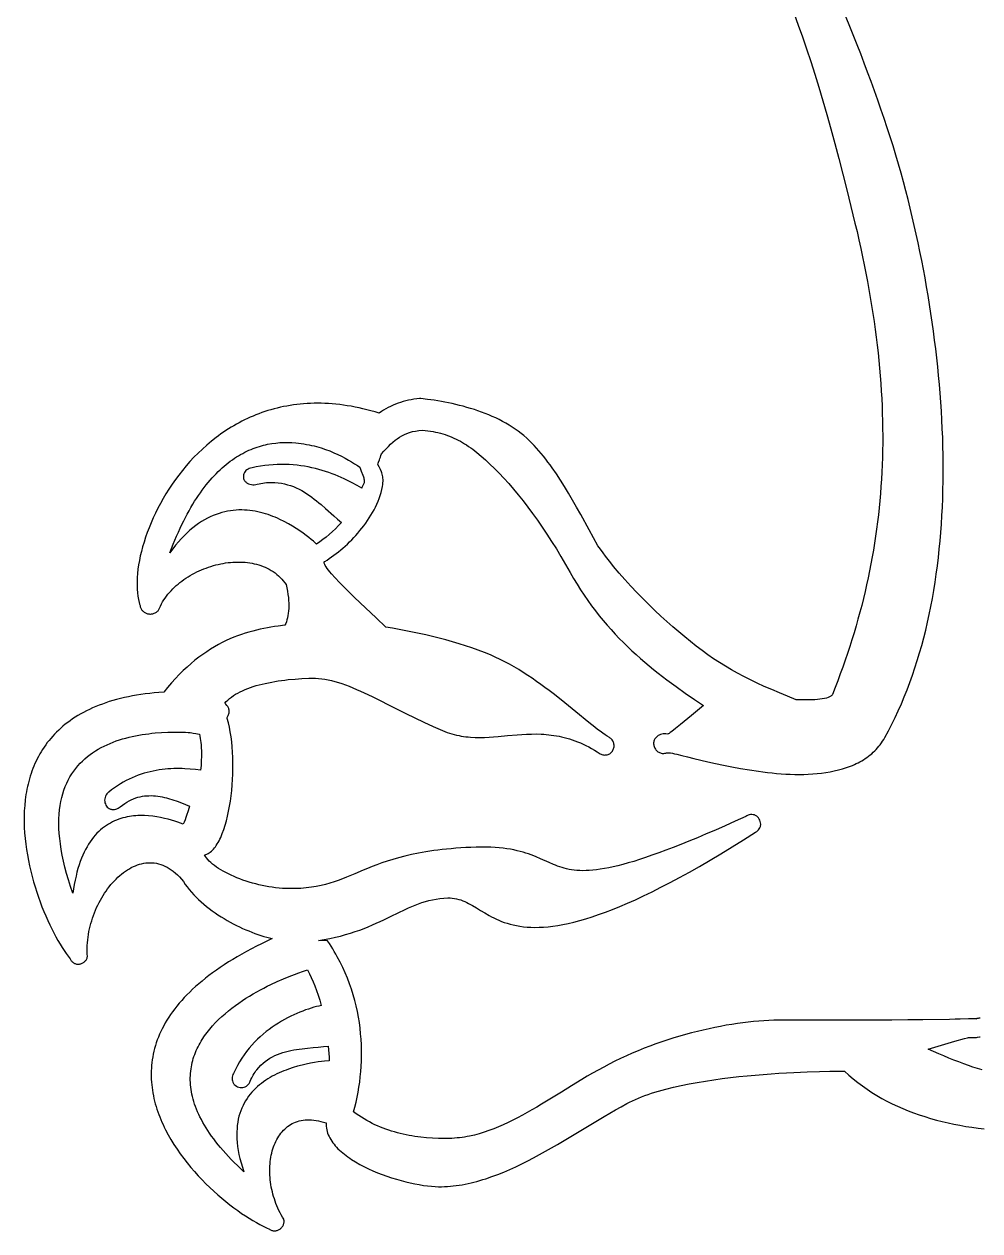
# Model space of a CAD drawing. Extents: x 0 to 113, y 52 to 137.
# Drawn here: x 81.52 to 95.98, y 54.46 to 72.72 of the extents above; entities that cross this region are included whole.
import ezdxf

# ---------------------------------------------------------------- set-up
doc = ezdxf.new("R2010")
doc.units = 0
doc.header["$MEASUREMENT"] = 0

msp = doc.modelspace()

# ---------------------------------------------------------------- linework, layer by layer
for points in [[(93.166, 72.878), (93.23, 72.706), (93.293, 72.528), (93.355, 72.346), (93.417, 72.158), (93.479, 71.965), (93.54, 71.767), (93.601, 71.563), (93.661, 71.353), (93.722, 71.137), (93.782, 70.916), (93.843, 70.688), (93.904, 70.453), (93.964, 70.213), (94.026, 69.965), (94.087, 69.711), (94.118, 69.583), (94.147, 69.456), (94.175, 69.329), (94.202, 69.203), (94.228, 69.078), (94.252, 68.953), (94.276, 68.83), (94.298, 68.707), (94.319, 68.585), (94.339, 68.463), (94.358, 68.343), (94.376, 68.223), (94.393, 68.103), (94.408, 67.985), (94.423, 67.866), (94.436, 67.749), (94.448, 67.632), (94.459, 67.516), (94.469, 67.4), (94.478, 67.285), (94.485, 67.171), (94.492, 67.057), (94.497, 66.943), (94.501, 66.831), (94.505, 66.718), (94.506, 66.606), (94.507, 66.495), (94.507, 66.384), (94.505, 66.273), (94.503, 66.163), (94.499, 66.054), (94.494, 65.944), (94.488, 65.835), (94.481, 65.727), (94.473, 65.619), (94.464, 65.511), (94.453, 65.404), (94.442, 65.297), (94.429, 65.19), (94.415, 65.083), (94.4, 64.977), (94.384, 64.871), (94.367, 64.765), (94.349, 64.66), (94.329, 64.555), (94.308, 64.45), (94.287, 64.345), (94.264, 64.24), (94.24, 64.136), (94.215, 64.032), (94.189, 63.927), (94.161, 63.823), (94.133, 63.719), (94.103, 63.616), (94.073, 63.512), (94.041, 63.408), (94.008, 63.305), (93.974, 63.201), (93.939, 63.098), (93.903, 62.994), (93.865, 62.891), (93.827, 62.787), (93.787, 62.683), (93.747, 62.58), (93.742, 62.573), (93.736, 62.566), (93.729, 62.559), (93.721, 62.553), (93.712, 62.548), (93.703, 62.542), (93.68, 62.533), (93.654, 62.524), (93.624, 62.517), (93.592, 62.512), (93.556, 62.507), (93.518, 62.503), (93.478, 62.501), (93.435, 62.499), (93.39, 62.498), (93.296, 62.498), (93.196, 62.501), (93.067, 62.553), (92.944, 62.603), (92.827, 62.653), (92.715, 62.702), (92.608, 62.751), (92.505, 62.8), (92.406, 62.85), (92.31, 62.901), (92.217, 62.953), (92.126, 63.006), (92.037, 63.062), (91.949, 63.119), (91.861, 63.18), (91.774, 63.243), (91.686, 63.31), (91.597, 63.38), (91.511, 63.451), (91.422, 63.525), (91.333, 63.602), (91.242, 63.682), (91.151, 63.765), (91.059, 63.851), (90.967, 63.94), (90.876, 64.031), (90.785, 64.124), (90.695, 64.22), (90.607, 64.317), (90.521, 64.417), (90.436, 64.518), (90.395, 64.569), (90.354, 64.621), (90.314, 64.673), (90.275, 64.725), (90.237, 64.778), (90.199, 64.831), (90.065, 65.073), (89.937, 65.303), (89.876, 65.413), (89.815, 65.52), (89.754, 65.624), (89.693, 65.724), (89.632, 65.822), (89.57, 65.917), (89.507, 66.008), (89.475, 66.053), (89.442, 66.097), (89.409, 66.14), (89.375, 66.183), (89.341, 66.225), (89.306, 66.266), (89.271, 66.306), (89.234, 66.346), (89.197, 66.384), (89.159, 66.423), (89.12, 66.46), (89.079, 66.496), (89.037, 66.53), (88.993, 66.563), (88.948, 66.596), (88.901, 66.626), (88.853, 66.656), (88.804, 66.684), (88.754, 66.712), (88.703, 66.738), (88.652, 66.763), (88.599, 66.787), (88.546, 66.81), (88.492, 66.831), (88.438, 66.852), (88.383, 66.872), (88.328, 66.89), (88.272, 66.908), (88.217, 66.924), (88.161, 66.94), (88.105, 66.954), (88.05, 66.968), (87.994, 66.981), (87.939, 66.992), (87.884, 67.003), (87.83, 67.013), (87.776, 67.022), (87.722, 67.031), (87.618, 67.045), (87.517, 67.056), (87.499, 67.056), (87.456, 67.051), (87.413, 67.046), (87.371, 67.039), (87.33, 67.031), (87.289, 67.021), (87.25, 67.01), (87.211, 66.998), (87.173, 66.985), (87.135, 66.97), (87.098, 66.955), (87.061, 66.938), (87.026, 66.92), (86.99, 66.9), (86.956, 66.88), (86.921, 66.859), (86.887, 66.836), (86.826, 66.855), (86.764, 66.872), (86.703, 66.888), (86.643, 66.903), (86.583, 66.916), (86.523, 66.929), (86.464, 66.94), (86.406, 66.949), (86.348, 66.958), (86.291, 66.965), (86.234, 66.972), (86.178, 66.977), (86.122, 66.981), (86.066, 66.983), (86.012, 66.985), (85.957, 66.986), (85.903, 66.985), (85.85, 66.984), (85.797, 66.981), (85.745, 66.977), (85.693, 66.973), (85.642, 66.967), (85.592, 66.961), (85.541, 66.953), (85.492, 66.944), (85.443, 66.935), (85.394, 66.925), (85.346, 66.913), (85.298, 66.901), (85.251, 66.888), (85.205, 66.874), (85.159, 66.859), (85.113, 66.844), (85.068, 66.827), (85.024, 66.81), (84.98, 66.792), (84.936, 66.773), (84.894, 66.754), (84.851, 66.734), (84.809, 66.713), (84.768, 66.691), (84.727, 66.669), (84.687, 66.646), (84.648, 66.622), (84.608, 66.598), (84.57, 66.573), (84.532, 66.547), (84.494, 66.521), (84.457, 66.495), (84.421, 66.468), (84.349, 66.411), (84.28, 66.353), (84.213, 66.293), (84.148, 66.232), (84.085, 66.168), (84.025, 66.103), (83.966, 66.037), (83.91, 65.969), (83.856, 65.9), (83.804, 65.83), (83.754, 65.76), (83.707, 65.688), (83.661, 65.616), (83.618, 65.543), (83.577, 65.47), (83.539, 65.397), (83.502, 65.323), (83.468, 65.25), (83.436, 65.176), (83.406, 65.103), (83.379, 65.03), (83.353, 64.958), (83.33, 64.886), (83.309, 64.815), (83.291, 64.745), (83.274, 64.676), (83.26, 64.608), (83.249, 64.541), (83.239, 64.476), (83.232, 64.412), (83.227, 64.35), (83.224, 64.289), (83.224, 64.23), (83.226, 64.174), (83.23, 64.119), (83.237, 64.067), (83.245, 64.017), (83.257, 63.97), (83.263, 63.947), (83.27, 63.925), (83.271, 63.915), (83.273, 63.905), (83.276, 63.895), (83.28, 63.885), (83.285, 63.875), (83.291, 63.866), (83.297, 63.857), (83.305, 63.849), (83.313, 63.841), (83.321, 63.833), (83.331, 63.827), (83.34, 63.82), (83.35, 63.815), (83.361, 63.81), (83.372, 63.806), (83.384, 63.802), (83.395, 63.8), (83.407, 63.798), (83.419, 63.797), (83.43, 63.797), (83.442, 63.798), (83.453, 63.8), (83.465, 63.802), (83.476, 63.806), (83.486, 63.81), (83.497, 63.814), (83.507, 63.819), (83.517, 63.825), (83.526, 63.832), (83.534, 63.839), (83.542, 63.847), (83.55, 63.855), (83.563, 63.887), (83.578, 63.918), (83.594, 63.949), (83.611, 63.98), (83.629, 64.01), (83.649, 64.039), (83.67, 64.068), (83.692, 64.096), (83.715, 64.123), (83.739, 64.15), (83.764, 64.176), (83.79, 64.201), (83.817, 64.226), (83.845, 64.25), (83.874, 64.274), (83.903, 64.296), (83.934, 64.318), (83.965, 64.339), (83.996, 64.36), (84.029, 64.379), (84.062, 64.398), (84.095, 64.416), (84.129, 64.433), (84.164, 64.45), (84.199, 64.465), (84.234, 64.48), (84.27, 64.493), (84.306, 64.506), (84.342, 64.518), (84.379, 64.529), (84.416, 64.539), (84.452, 64.548), (84.49, 64.556), (84.527, 64.563), (84.564, 64.569), (84.601, 64.574), (84.638, 64.578), (84.675, 64.581), (84.712, 64.583), (84.749, 64.584), (84.786, 64.584), (84.822, 64.582), (84.858, 64.58), (84.894, 64.576), (84.929, 64.571), (84.964, 64.565), (84.999, 64.558), (85.033, 64.55), (85.067, 64.54), (85.1, 64.529), (85.132, 64.517), (85.164, 64.504), (85.195, 64.49), (85.225, 64.474), (85.255, 64.457), (85.284, 64.438), (85.312, 64.419), (85.339, 64.397), (85.365, 64.375), (85.39, 64.351), (85.414, 64.326), (85.438, 64.299), (85.46, 64.271), (85.481, 64.242), (85.492, 64.191), (85.501, 64.142), (85.508, 64.094), (85.514, 64.048), (85.518, 64.004), (85.52, 63.961), (85.52, 63.92), (85.519, 63.881), (85.516, 63.843), (85.512, 63.807), (85.507, 63.773), (85.5, 63.74), (85.493, 63.709), (85.484, 63.68), (85.474, 63.652), (85.463, 63.626), (85.358, 63.614), (85.305, 63.607), (85.251, 63.598), (85.197, 63.589), (85.142, 63.579), (85.087, 63.567), (85.031, 63.554), (84.975, 63.54), (84.918, 63.524), (84.861, 63.507), (84.804, 63.488), (84.747, 63.467), (84.689, 63.445), (84.631, 63.42), (84.572, 63.394), (84.514, 63.365), (84.455, 63.334), (84.396, 63.301), (84.337, 63.265), (84.278, 63.227), (84.219, 63.186), (84.16, 63.143), (84.1, 63.097), (84.041, 63.047), (83.982, 62.995), (83.923, 62.94), (83.864, 62.882), (83.805, 62.82), (83.746, 62.755), (83.687, 62.687), (83.628, 62.615), (83.556, 62.61), (83.486, 62.604), (83.417, 62.596), (83.349, 62.588), (83.283, 62.579), (83.218, 62.568), (83.155, 62.557), (83.093, 62.545), (83.033, 62.532), (82.974, 62.518), (82.916, 62.503), (82.86, 62.488), (82.805, 62.471), (82.752, 62.454), (82.7, 62.435), (82.649, 62.416), (82.6, 62.396), (82.552, 62.376), (82.505, 62.354), (82.459, 62.332), (82.415, 62.309), (82.372, 62.285), (82.33, 62.261), (82.289, 62.235), (82.25, 62.21), (82.212, 62.183), (82.175, 62.156), (82.139, 62.128), (82.104, 62.1), (82.071, 62.071), (82.039, 62.041), (82.007, 62.011), (81.977, 61.98), (81.948, 61.948), (81.92, 61.916), (81.893, 61.884), (81.867, 61.851), (81.842, 61.817), (81.819, 61.783), (81.796, 61.749), (81.774, 61.714), (81.753, 61.679), (81.733, 61.643), (81.715, 61.607), (81.697, 61.57), (81.68, 61.533), (81.664, 61.496), (81.649, 61.458), (81.634, 61.42), (81.621, 61.382), (81.608, 61.343), (81.597, 61.304), (81.586, 61.265), (81.576, 61.225), (81.567, 61.185), (81.559, 61.145), (81.551, 61.105), (81.544, 61.065), (81.538, 61.024), (81.533, 60.983), (81.525, 60.901), (81.519, 60.818), (81.516, 60.735), (81.516, 60.652), (81.519, 60.568), (81.523, 60.484), (81.53, 60.4), (81.54, 60.317), (81.551, 60.234), (81.565, 60.151), (81.58, 60.068), (81.597, 59.986), (81.616, 59.905), (81.636, 59.825), (81.658, 59.746), (81.681, 59.668), (81.706, 59.591), (81.732, 59.515), (81.758, 59.441), (81.786, 59.368), (81.814, 59.297), (81.844, 59.228), (81.873, 59.161), (81.904, 59.095), (81.935, 59.032), (81.966, 58.971), (81.997, 58.913), (82.028, 58.857), (82.06, 58.803), (82.091, 58.752), (82.122, 58.704), (82.153, 58.66), (82.183, 58.618), (82.213, 58.579), (82.218, 58.569), (82.224, 58.559), (82.23, 58.55), (82.238, 58.542), (82.245, 58.534), (82.253, 58.527), (82.262, 58.521), (82.271, 58.515), (82.28, 58.511), (82.29, 58.507), (82.3, 58.503), (82.31, 58.501), (82.32, 58.499), (82.331, 58.499), (82.342, 58.499), (82.353, 58.5), (82.364, 58.502), (82.374, 58.504), (82.385, 58.508), (82.395, 58.512), (82.404, 58.517), (82.414, 58.523), (82.423, 58.53), (82.431, 58.537), (82.439, 58.545), (82.446, 58.553), (82.453, 58.562), (82.459, 58.572), (82.464, 58.581), (82.469, 58.592), (82.472, 58.603), (82.475, 58.614), (82.472, 58.656), (82.471, 58.697), (82.47, 58.739), (82.472, 58.781), (82.474, 58.823), (82.478, 58.865), (82.483, 58.907), (82.489, 58.949), (82.497, 58.991), (82.505, 59.033), (82.515, 59.074), (82.526, 59.115), (82.538, 59.156), (82.551, 59.197), (82.565, 59.237), (82.58, 59.277), (82.596, 59.316), (82.613, 59.355), (82.631, 59.393), (82.65, 59.43), (82.67, 59.467), (82.69, 59.503), (82.712, 59.538), (82.734, 59.573), (82.756, 59.606), (82.78, 59.639), (82.804, 59.671), (82.829, 59.702), (82.855, 59.731), (82.881, 59.76), (82.907, 59.787), (82.935, 59.814), (82.963, 59.839), (82.991, 59.862), (83.019, 59.885), (83.049, 59.906), (83.078, 59.925), (83.108, 59.944), (83.138, 59.96), (83.169, 59.975), (83.2, 59.989), (83.231, 60.001), (83.262, 60.011), (83.294, 60.019), (83.326, 60.026), (83.358, 60.03), (83.39, 60.033), (83.422, 60.034), (83.454, 60.033), (83.486, 60.03), (83.519, 60.025), (83.551, 60.018), (83.583, 60.008), (83.615, 59.997), (83.647, 59.983), (83.679, 59.966), (83.711, 59.948), (83.742, 59.927), (83.773, 59.904), (83.804, 59.878), (83.835, 59.849), (83.866, 59.818), (83.896, 59.785), (83.925, 59.748), (83.953, 59.707), (83.983, 59.667), (84.014, 59.627), (84.047, 59.588), (84.082, 59.55), (84.118, 59.513), (84.155, 59.476), (84.194, 59.441), (84.234, 59.406), (84.275, 59.372), (84.317, 59.339), (84.361, 59.307), (84.405, 59.276), (84.449, 59.246), (84.495, 59.217), (84.541, 59.189), (84.587, 59.161), (84.634, 59.135), (84.681, 59.11), (84.728, 59.086), (84.775, 59.063), (84.822, 59.041), (84.869, 59.02), (84.916, 59.001), (84.962, 58.982), (85.009, 58.965), (85.054, 58.949), (85.099, 58.934), (85.143, 58.92), (85.187, 58.908), (85.229, 58.897), (85.271, 58.887), (85.189, 58.848), (85.109, 58.809), (85.031, 58.77), (84.955, 58.731), (84.882, 58.692), (84.81, 58.652), (84.741, 58.612), (84.674, 58.572), (84.609, 58.532), (84.545, 58.491), (84.484, 58.45), (84.425, 58.409), (84.368, 58.368), (84.313, 58.327), (84.26, 58.286), (84.208, 58.244), (84.159, 58.203), (84.111, 58.161), (84.065, 58.119), (84.021, 58.077), (83.979, 58.035), (83.939, 57.993), (83.9, 57.95), (83.863, 57.908), (83.828, 57.865), (83.795, 57.823), (83.763, 57.78), (83.732, 57.737), (83.704, 57.695), (83.677, 57.652), (83.652, 57.609), (83.628, 57.566), (83.605, 57.523), (83.585, 57.48), (83.565, 57.438), (83.547, 57.395), (83.531, 57.352), (83.516, 57.309), (83.502, 57.266), (83.49, 57.223), (83.479, 57.181), (83.47, 57.138), (83.461, 57.095), (83.455, 57.053), (83.449, 57.01), (83.444, 56.968), (83.441, 56.926), (83.439, 56.883), (83.439, 56.841), (83.439, 56.799), (83.44, 56.757), (83.443, 56.716), (83.447, 56.674), (83.451, 56.633), (83.457, 56.591), (83.464, 56.55), (83.472, 56.509), (83.481, 56.468), (83.491, 56.428), (83.501, 56.387), (83.513, 56.347), (83.525, 56.307), (83.539, 56.267), (83.553, 56.227), (83.568, 56.188), (83.584, 56.149), (83.601, 56.11), (83.618, 56.071), (83.636, 56.033), (83.655, 55.994), (83.695, 55.919), (83.738, 55.844), (83.783, 55.771), (83.83, 55.699), (83.879, 55.629), (83.93, 55.559), (83.983, 55.492), (84.037, 55.425), (84.093, 55.361), (84.15, 55.298), (84.208, 55.236), (84.267, 55.177), (84.327, 55.119), (84.387, 55.063), (84.447, 55.009), (84.508, 54.957), (84.568, 54.907), (84.628, 54.859), (84.688, 54.813), (84.748, 54.77), (84.806, 54.729), (84.864, 54.69), (84.92, 54.654), (84.976, 54.62), (85.03, 54.589), (85.082, 54.56), (85.132, 54.534), (85.181, 54.51), (85.227, 54.49), (85.236, 54.484), (85.246, 54.478), (85.255, 54.474), (85.265, 54.47), (85.275, 54.467), (85.285, 54.465), (85.295, 54.464), (85.305, 54.464), (85.316, 54.464), (85.326, 54.466), (85.336, 54.468), (85.346, 54.471), (85.356, 54.474), (85.366, 54.479), (85.375, 54.484), (85.385, 54.49), (85.394, 54.497), (85.402, 54.504), (85.41, 54.511), (85.417, 54.519), (85.424, 54.528), (85.43, 54.537), (85.435, 54.546), (85.439, 54.556), (85.443, 54.565), (85.446, 54.576), (85.448, 54.586), (85.45, 54.596), (85.45, 54.607), (85.45, 54.618), (85.448, 54.629), (85.446, 54.639), (85.426, 54.672), (85.407, 54.705), (85.389, 54.739), (85.372, 54.773), (85.356, 54.807), (85.341, 54.842), (85.327, 54.877), (85.314, 54.912), (85.302, 54.948), (85.291, 54.983), (85.281, 55.019), (85.272, 55.055), (85.264, 55.091), (85.256, 55.127), (85.25, 55.163), (85.245, 55.199), (85.241, 55.234), (85.237, 55.27), (85.235, 55.305), (85.233, 55.341), (85.233, 55.376), (85.233, 55.41), (85.235, 55.445), (85.237, 55.479), (85.24, 55.512), (85.244, 55.546), (85.25, 55.578), (85.256, 55.61), (85.263, 55.642), (85.271, 55.673), (85.28, 55.703), (85.29, 55.733), (85.3, 55.762), (85.312, 55.79), (85.325, 55.818), (85.338, 55.844), (85.353, 55.87), (85.368, 55.895), (85.384, 55.919), (85.401, 55.942), (85.42, 55.964), (85.439, 55.985), (85.459, 56.005), (85.479, 56.023), (85.501, 56.041), (85.524, 56.057), (85.547, 56.072), (85.572, 56.086), (85.597, 56.098), (85.623, 56.109), (85.651, 56.119), (85.679, 56.127), (85.707, 56.134), (85.737, 56.139), (85.768, 56.143), (85.8, 56.145), (85.832, 56.145), (85.865, 56.144), (85.9, 56.141), (85.935, 56.136), (85.971, 56.13), (86.007, 56.121), (86.045, 56.111), (86.084, 56.099), (86.084, 56.072), (86.085, 56.046), (86.089, 56.02), (86.094, 55.994), (86.1, 55.968), (86.108, 55.943), (86.118, 55.918), (86.129, 55.893), (86.142, 55.869), (86.155, 55.845), (86.171, 55.821), (86.187, 55.797), (86.205, 55.774), (86.224, 55.752), (86.244, 55.729), (86.265, 55.707), (86.288, 55.685), (86.311, 55.664), (86.336, 55.643), (86.361, 55.622), (86.387, 55.602), (86.414, 55.582), (86.442, 55.562), (86.471, 55.543), (86.531, 55.506), (86.593, 55.47), (86.658, 55.436), (86.725, 55.403), (86.793, 55.372), (86.863, 55.343), (86.934, 55.316), (87.005, 55.29), (87.077, 55.266), (87.148, 55.244), (87.219, 55.224), (87.29, 55.206), (87.359, 55.189), (87.427, 55.175), (87.493, 55.163), (87.558, 55.152), (87.62, 55.144), (87.679, 55.138), (87.735, 55.134), (87.787, 55.132), (87.832, 55.132), (87.876, 55.133), (87.92, 55.135), (87.965, 55.138), (88.009, 55.143), (88.054, 55.148), (88.098, 55.154), (88.143, 55.162), (88.188, 55.17), (88.233, 55.179), (88.278, 55.189), (88.322, 55.2), (88.367, 55.212), (88.412, 55.225), (88.457, 55.239), (88.502, 55.253), (88.593, 55.284), (88.683, 55.318), (88.773, 55.354), (88.864, 55.394), (88.954, 55.435), (89.045, 55.478), (89.135, 55.523), (89.225, 55.57), (89.315, 55.619), (89.405, 55.669), (89.495, 55.719), (89.585, 55.771), (89.764, 55.876), (89.941, 55.983), (90.117, 56.089), (90.292, 56.193), (90.465, 56.294), (90.551, 56.342), (90.636, 56.389), (90.677, 56.411), (90.72, 56.432), (90.765, 56.452), (90.811, 56.472), (90.858, 56.491), (90.907, 56.51), (90.957, 56.528), (91.008, 56.545), (91.061, 56.562), (91.115, 56.578), (91.17, 56.594), (91.225, 56.609), (91.34, 56.637), (91.458, 56.664), (91.578, 56.688), (91.7, 56.711), (91.825, 56.731), (91.95, 56.75), (92.077, 56.768), (92.203, 56.783), (92.329, 56.797), (92.454, 56.81), (92.578, 56.821), (92.7, 56.831), (92.82, 56.84), (92.937, 56.848), (93.05, 56.854), (93.16, 56.86), (93.366, 56.869), (93.549, 56.875), (93.707, 56.879), (93.93, 56.882), (93.995, 56.822), (94.061, 56.765), (94.129, 56.71), (94.199, 56.658), (94.27, 56.607), (94.343, 56.559), (94.417, 56.513), (94.493, 56.469), (94.57, 56.428), (94.649, 56.388), (94.729, 56.351), (94.81, 56.315), (94.892, 56.281), (94.975, 56.25), (95.06, 56.22), (95.145, 56.192), (95.231, 56.166), (95.319, 56.141), (95.407, 56.119), (95.496, 56.098), (95.585, 56.079), (95.675, 56.061), (95.766, 56.045), (95.858, 56.031), (95.95, 56.019), (96.042, 56.007)], [(95.98, 57.68), (95.96, 57.68), (95.95, 57.679), (95.94, 57.678), (95.93, 57.675), (95.921, 57.672), (95.927, 57.674), (95.922, 57.674), (95.894, 57.672), (95.877, 57.672), (95.856, 57.672), (95.833, 57.672), (95.807, 57.672), (95.68, 57.667), (95.603, 57.665), (95.519, 57.663), (95.115, 57.658), (94.886, 57.656), (94.645, 57.654), (94.152, 57.653), (93.684, 57.653), (93.002, 57.654), (92.932, 57.654), (92.859, 57.652), (92.785, 57.649), (92.709, 57.644), (92.632, 57.638), (92.553, 57.631), (92.473, 57.622), (92.391, 57.612), (92.308, 57.601), (92.225, 57.588), (92.14, 57.574), (92.054, 57.558), (91.967, 57.542), (91.88, 57.523), (91.792, 57.503), (91.703, 57.482), (91.614, 57.46), (91.525, 57.436), (91.435, 57.41), (91.345, 57.383), (91.255, 57.355), (91.165, 57.325), (91.075, 57.293), (90.985, 57.26), (90.896, 57.226), (90.807, 57.19), (90.718, 57.153), (90.63, 57.114), (90.542, 57.073), (90.456, 57.031), (90.37, 56.987), (90.285, 56.942), (90.201, 56.896), (90.118, 56.849), (90.037, 56.802), (89.957, 56.754), (89.799, 56.659), (89.645, 56.564), (89.495, 56.471), (89.346, 56.381), (89.273, 56.337), (89.2, 56.295), (89.127, 56.253), (89.055, 56.213), (88.983, 56.174), (88.911, 56.137), (88.839, 56.101), (88.766, 56.068), (88.694, 56.036), (88.622, 56.007), (88.549, 55.98), (88.476, 55.955), (88.403, 55.933), (88.329, 55.914), (88.255, 55.897), (88.218, 55.89), (88.18, 55.883), (88.142, 55.878), (88.105, 55.873), (88.067, 55.869), (88.028, 55.865), (87.99, 55.863), (87.951, 55.861), (87.912, 55.86), (87.873, 55.861), (87.784, 55.863), (87.696, 55.867), (87.606, 55.874), (87.517, 55.883), (87.428, 55.894), (87.384, 55.901), (87.34, 55.909), (87.296, 55.917), (87.252, 55.927), (87.208, 55.937), (87.164, 55.948), (87.121, 55.96), (87.077, 55.972), (87.034, 55.986), (86.991, 56.001), (86.949, 56.017), (86.906, 56.033), (86.864, 56.051), (86.822, 56.07), (86.781, 56.09), (86.74, 56.112), (86.699, 56.134), (86.659, 56.158), (86.619, 56.183), (86.579, 56.209), (86.54, 56.236), (86.501, 56.265), (86.521, 56.337), (86.538, 56.41), (86.555, 56.485), (86.569, 56.561), (86.582, 56.637), (86.593, 56.715), (86.603, 56.794), (86.61, 56.873), (86.616, 56.953), (86.62, 57.034), (86.622, 57.116), (86.622, 57.198), (86.619, 57.281), (86.615, 57.364), (86.608, 57.447), (86.599, 57.531), (86.588, 57.615), (86.575, 57.699), (86.559, 57.783), (86.54, 57.867), (86.52, 57.951), (86.496, 58.035), (86.47, 58.119), (86.441, 58.202), (86.41, 58.285), (86.375, 58.368), (86.338, 58.45), (86.298, 58.531), (86.255, 58.612), (86.233, 58.652), (86.209, 58.692), (86.185, 58.732), (86.16, 58.772), (86.135, 58.811), (86.108, 58.85), (85.968, 58.859), (86.058, 58.873), (86.144, 58.889), (86.226, 58.906), (86.305, 58.925), (86.381, 58.946), (86.455, 58.968), (86.525, 58.991), (86.594, 59.015), (86.659, 59.04), (86.723, 59.066), (86.785, 59.092), (86.845, 59.118), (86.903, 59.145), (86.96, 59.172), (87.069, 59.226), (87.175, 59.278), (87.279, 59.327), (87.33, 59.351), (87.381, 59.373), (87.433, 59.394), (87.484, 59.413), (87.536, 59.431), (87.589, 59.448), (87.642, 59.462), (87.696, 59.475), (87.751, 59.485), (87.808, 59.493), (87.866, 59.498), (87.926, 59.501), (87.96, 59.501), (87.994, 59.498), (88.027, 59.494), (88.059, 59.488), (88.091, 59.48), (88.122, 59.47), (88.152, 59.459), (88.182, 59.446), (88.212, 59.433), (88.241, 59.418), (88.271, 59.402), (88.3, 59.385), (88.36, 59.35), (88.422, 59.312), (88.485, 59.274), (88.552, 59.236), (88.587, 59.217), (88.623, 59.199), (88.661, 59.181), (88.699, 59.164), (88.74, 59.147), (88.781, 59.132), (88.825, 59.118), (88.87, 59.104), (88.917, 59.093), (88.966, 59.082), (89.017, 59.073), (89.07, 59.066), (89.126, 59.061), (89.184, 59.057), (89.245, 59.056), (89.308, 59.057), (89.374, 59.06), (89.443, 59.066), (89.515, 59.074), (89.589, 59.085), (89.667, 59.099), (89.749, 59.116), (89.833, 59.136), (89.922, 59.159), (90.013, 59.185), (90.109, 59.215), (90.208, 59.249), (90.311, 59.286), (90.418, 59.327), (90.53, 59.372), (90.645, 59.422), (90.765, 59.475), (90.89, 59.533), (91.019, 59.595), (91.152, 59.662), (91.291, 59.734), (91.434, 59.811), (91.582, 59.892), (91.736, 59.979), (91.894, 60.071), (92.058, 60.169), (92.227, 60.272), (92.402, 60.38), (92.583, 60.495), (92.6, 60.505), (92.615, 60.517), (92.628, 60.531), (92.64, 60.546), (92.649, 60.562), (92.656, 60.58), (92.66, 60.598), (92.661, 60.608), (92.661, 60.618), (92.66, 60.638), (92.655, 60.657), (92.649, 60.677), (92.64, 60.695), (92.628, 60.712), (92.615, 60.727), (92.607, 60.733), (92.6, 60.74), (92.591, 60.745), (92.583, 60.75), (92.574, 60.754), (92.565, 60.757), (92.546, 60.761), (92.526, 60.763), (92.507, 60.762), (92.487, 60.758), (92.469, 60.752), (92.451, 60.743), (92.434, 60.732), (92.275, 60.661), (92.123, 60.593), (91.977, 60.529), (91.837, 60.469), (91.704, 60.413), (91.575, 60.36), (91.453, 60.311), (91.336, 60.265), (91.224, 60.222), (91.118, 60.183), (91.016, 60.146), (90.919, 60.113), (90.827, 60.083), (90.739, 60.055), (90.655, 60.031), (90.576, 60.008), (90.5, 59.989), (90.429, 59.972), (90.361, 59.957), (90.296, 59.945), (90.234, 59.935), (90.176, 59.927), (90.121, 59.92), (90.068, 59.916), (90.018, 59.914), (89.97, 59.913), (89.925, 59.914), (89.881, 59.917), (89.84, 59.921), (89.8, 59.926), (89.762, 59.933), (89.725, 59.941), (89.689, 59.95), (89.655, 59.96), (89.621, 59.971), (89.588, 59.982), (89.556, 59.995), (89.524, 60.008), (89.461, 60.035), (89.331, 60.094), (89.262, 60.124), (89.226, 60.138), (89.189, 60.153), (89.15, 60.166), (89.109, 60.18), (89.067, 60.193), (89.023, 60.205), (88.976, 60.216), (88.928, 60.227), (88.876, 60.237), (88.822, 60.245), (88.766, 60.253), (88.706, 60.259), (88.643, 60.264), (88.577, 60.268), (88.507, 60.27), (88.434, 60.27), (88.356, 60.269), (88.275, 60.266), (88.197, 60.262), (88.122, 60.258), (88.048, 60.252), (87.977, 60.246), (87.908, 60.24), (87.841, 60.233), (87.777, 60.225), (87.714, 60.217), (87.653, 60.208), (87.594, 60.199), (87.481, 60.179), (87.375, 60.157), (87.275, 60.134), (87.182, 60.11), (87.093, 60.085), (87.009, 60.059), (86.93, 60.032), (86.854, 60.004), (86.782, 59.976), (86.713, 59.948), (86.646, 59.92), (86.518, 59.866), (86.394, 59.814), (86.332, 59.789), (86.27, 59.766), (86.207, 59.744), (86.143, 59.723), (86.077, 59.705), (86.009, 59.688), (85.937, 59.674), (85.901, 59.668), (85.863, 59.662), (85.824, 59.657), (85.785, 59.652), (85.744, 59.649), (85.702, 59.646), (85.659, 59.644), (85.615, 59.642), (85.57, 59.642), (85.523, 59.642), (85.473, 59.643), (85.423, 59.646), (85.373, 59.65), (85.322, 59.655), (85.271, 59.662), (85.221, 59.67), (85.17, 59.679), (85.12, 59.69), (85.069, 59.701), (85.02, 59.713), (84.97, 59.727), (84.922, 59.741), (84.874, 59.756), (84.827, 59.772), (84.781, 59.789), (84.736, 59.807), (84.692, 59.825), (84.649, 59.844), (84.608, 59.864), (84.568, 59.884), (84.53, 59.904), (84.494, 59.926), (84.459, 59.947), (84.427, 59.969), (84.396, 59.991), (84.367, 60.014), (84.341, 60.036), (84.317, 60.059), (84.296, 60.082), (84.277, 60.106), (84.261, 60.129), (84.247, 60.152), (84.265, 60.157), (84.282, 60.164), (84.299, 60.172), (84.316, 60.182), (84.333, 60.194), (84.349, 60.208), (84.365, 60.223), (84.38, 60.239), (84.395, 60.257), (84.41, 60.276), (84.424, 60.296), (84.438, 60.318), (84.452, 60.341), (84.465, 60.366), (84.478, 60.391), (84.49, 60.418), (84.503, 60.446), (84.514, 60.475), (84.537, 60.535), (84.557, 60.6), (84.577, 60.668), (84.594, 60.739), (84.61, 60.812), (84.624, 60.888), (84.637, 60.966), (84.648, 61.046), (84.657, 61.127), (84.664, 61.21), (84.67, 61.292), (84.674, 61.376), (84.676, 61.459), (84.676, 61.542), (84.674, 61.624), (84.67, 61.705), (84.664, 61.785), (84.657, 61.864), (84.647, 61.94), (84.635, 62.014), (84.622, 62.085), (84.606, 62.153), (84.588, 62.218), (84.59, 62.229), (84.593, 62.239), (84.601, 62.259), (84.609, 62.276), (84.614, 62.289), (84.616, 62.3), (84.618, 62.311), (84.618, 62.322), (84.618, 62.333), (84.616, 62.344), (84.614, 62.355), (84.611, 62.366), (84.607, 62.376), (84.602, 62.387), (84.597, 62.397), (84.584, 62.415), (84.569, 62.432), (84.553, 62.447), (84.575, 62.472), (84.599, 62.496), (84.625, 62.518), (84.653, 62.54), (84.683, 62.562), (84.715, 62.582), (84.749, 62.601), (84.784, 62.62), (84.821, 62.637), (84.86, 62.654), (84.9, 62.67), (84.941, 62.685), (84.984, 62.699), (85.028, 62.713), (85.072, 62.725), (85.118, 62.737), (85.165, 62.748), (85.213, 62.758), (85.262, 62.768), (85.311, 62.776), (85.361, 62.784), (85.411, 62.792), (85.462, 62.798), (85.513, 62.804), (85.616, 62.813), (85.719, 62.82), (85.822, 62.824), (85.925, 62.825), (85.971, 62.823), (86.019, 62.818), (86.067, 62.811), (86.117, 62.802), (86.167, 62.791), (86.218, 62.777), (86.271, 62.761), (86.324, 62.744), (86.378, 62.725), (86.433, 62.704), (86.489, 62.681), (86.546, 62.657), (86.604, 62.632), (86.663, 62.605), (86.782, 62.549), (86.905, 62.488), (87.031, 62.425), (87.293, 62.294), (87.427, 62.227), (87.565, 62.161), (87.705, 62.096), (87.775, 62.064), (87.847, 62.034), (87.883, 62.019), (87.919, 62.006), (87.954, 61.994), (87.99, 61.983), (88.025, 61.973), (88.06, 61.965), (88.096, 61.957), (88.131, 61.951), (88.166, 61.945), (88.201, 61.94), (88.236, 61.937), (88.271, 61.934), (88.341, 61.93), (88.41, 61.929), (88.48, 61.93), (88.55, 61.933), (88.62, 61.938), (88.69, 61.944), (88.831, 61.957), (88.974, 61.97), (89.046, 61.975), (89.119, 61.979), (89.192, 61.981), (89.266, 61.982), (89.341, 61.979), (89.379, 61.977), (89.417, 61.974), (89.455, 61.971), (89.493, 61.966), (89.532, 61.961), (89.571, 61.954), (89.61, 61.947), (89.649, 61.939), (89.689, 61.929), (89.729, 61.918), (89.769, 61.906), (89.809, 61.893), (89.85, 61.879), (89.891, 61.863), (89.933, 61.846), (89.974, 61.827), (90.017, 61.807), (90.059, 61.785), (90.102, 61.762), (90.145, 61.737), (90.188, 61.71), (90.232, 61.682), (90.245, 61.675), (90.258, 61.67), (90.272, 61.666), (90.285, 61.664), (90.299, 61.663), (90.313, 61.664), (90.326, 61.665), (90.339, 61.668), (90.352, 61.672), (90.365, 61.678), (90.376, 61.684), (90.388, 61.692), (90.398, 61.701), (90.408, 61.711), (90.417, 61.722), (90.425, 61.735), (90.431, 61.748), (90.436, 61.761), (90.44, 61.774), (90.442, 61.788), (90.443, 61.802), (90.443, 61.815), (90.441, 61.829), (90.438, 61.842), (90.434, 61.855), (90.429, 61.868), (90.422, 61.88), (90.414, 61.891), (90.405, 61.902), (90.395, 61.911), (90.384, 61.92), (90.372, 61.928), (90.34, 61.947), (90.306, 61.969), (90.27, 61.994), (90.231, 62.022), (90.191, 62.052), (90.149, 62.084), (90.06, 62.156), (89.862, 62.318), (89.754, 62.407), (89.64, 62.498), (89.52, 62.592), (89.459, 62.639), (89.396, 62.686), (89.332, 62.732), (89.268, 62.778), (89.202, 62.824), (89.135, 62.868), (89.067, 62.912), (88.999, 62.955), (88.929, 62.996), (88.859, 63.036), (88.789, 63.074), (88.717, 63.11), (88.645, 63.145), (88.572, 63.177), (88.48, 63.215), (88.386, 63.251), (88.291, 63.285), (88.194, 63.317), (88.096, 63.348), (87.998, 63.378), (87.898, 63.406), (87.797, 63.432), (87.696, 63.457), (87.595, 63.481), (87.494, 63.503), (87.392, 63.524), (87.291, 63.545), (87.19, 63.564), (87.09, 63.582), (86.991, 63.599), (86.843, 63.737), (86.68, 63.89), (86.514, 64.048), (86.434, 64.127), (86.358, 64.203), (86.287, 64.276), (86.223, 64.344), (86.167, 64.406), (86.142, 64.435), (86.121, 64.462), (86.102, 64.487), (86.086, 64.51), (86.073, 64.53), (86.064, 64.548), (86.058, 64.564), (86.057, 64.57), (86.056, 64.576), (86.057, 64.581), (86.058, 64.586), (86.061, 64.59), (86.065, 64.592), (86.099, 64.614), (86.134, 64.637), (86.169, 64.661), (86.204, 64.686), (86.238, 64.712), (86.272, 64.739), (86.307, 64.766), (86.34, 64.795), (86.374, 64.825), (86.407, 64.856), (86.44, 64.887), (86.473, 64.92), (86.505, 64.953), (86.536, 64.987), (86.567, 65.022), (86.598, 65.059), (86.627, 65.095), (86.656, 65.133), (86.685, 65.172), (86.712, 65.211), (86.739, 65.251), (86.764, 65.291), (86.788, 65.332), (86.811, 65.374), (86.833, 65.416), (86.853, 65.459), (86.872, 65.503), (86.889, 65.547), (86.904, 65.591), (86.917, 65.636), (86.929, 65.681), (86.938, 65.727), (86.943, 65.756), (86.946, 65.783), (86.947, 65.808), (86.948, 65.831), (86.946, 65.853), (86.944, 65.874), (86.94, 65.894), (86.935, 65.913), (86.93, 65.932), (86.923, 65.95), (86.907, 65.986), (86.889, 66.022), (86.868, 66.061), (86.874, 66.079), (86.88, 66.096), (86.893, 66.131), (86.9, 66.149), (86.907, 66.17), (86.914, 66.193), (86.921, 66.219), (86.958, 66.26), (86.993, 66.298), (87.027, 66.333), (87.061, 66.366), (87.094, 66.397), (87.128, 66.425), (87.161, 66.45), (87.196, 66.474), (87.231, 66.494), (87.269, 66.513), (87.307, 66.529), (87.348, 66.544), (87.392, 66.556), (87.438, 66.566), (87.488, 66.574), (87.541, 66.58), (87.583, 66.575), (87.624, 66.57), (87.664, 66.564), (87.703, 66.557), (87.741, 66.55), (87.778, 66.541), (87.815, 66.532), (87.85, 66.522), (87.885, 66.511), (87.92, 66.5), (87.954, 66.487), (87.987, 66.474), (88.02, 66.46), (88.052, 66.444), (88.085, 66.428), (88.117, 66.411), (88.148, 66.393), (88.18, 66.374), (88.211, 66.355), (88.242, 66.334), (88.274, 66.312), (88.305, 66.289), (88.368, 66.24), (88.432, 66.186), (88.497, 66.129), (88.564, 66.066), (88.633, 65.999), (88.704, 65.928), (88.776, 65.852), (88.848, 65.772), (88.92, 65.688), (88.993, 65.601), (89.065, 65.51), (89.138, 65.415), (89.21, 65.317), (89.283, 65.216), (89.355, 65.112), (89.427, 65.004), (89.498, 64.894), (89.569, 64.781), (89.639, 64.665), (89.709, 64.546), (89.778, 64.425), (89.829, 64.336), (89.882, 64.249), (89.935, 64.164), (89.99, 64.082), (90.045, 64.001), (90.102, 63.923), (90.159, 63.847), (90.217, 63.772), (90.276, 63.7), (90.336, 63.63), (90.397, 63.561), (90.458, 63.494), (90.521, 63.429), (90.584, 63.365), (90.647, 63.303), (90.711, 63.242), (90.776, 63.182), (90.841, 63.124), (90.907, 63.068), (90.973, 63.012), (91.04, 62.957), (91.107, 62.904), (91.175, 62.851), (91.243, 62.8), (91.311, 62.749), (91.38, 62.699), (91.518, 62.601), (91.657, 62.505), (91.796, 62.412), (91.615, 62.263), (91.445, 62.123), (91.374, 62.065), (91.316, 62.02), (91.293, 62.003), (91.275, 61.991), (91.262, 61.983), (91.258, 61.981), (91.255, 61.981), (91.228, 61.984), (91.215, 61.985), (91.2, 61.986), (91.185, 61.984), (91.167, 61.981), (91.147, 61.974), (91.124, 61.963), (91.111, 61.957), (91.099, 61.949), (91.088, 61.941), (91.078, 61.931), (91.069, 61.921), (91.061, 61.91), (91.055, 61.899), (91.05, 61.886), (91.046, 61.874), (91.043, 61.861), (91.041, 61.847), (91.041, 61.834), (91.042, 61.82), (91.045, 61.806), (91.049, 61.792), (91.054, 61.779), (91.06, 61.765), (91.068, 61.753), (91.076, 61.742), (91.085, 61.731), (91.096, 61.722), (91.106, 61.713), (91.118, 61.706), (91.13, 61.7), (91.143, 61.695), (91.156, 61.691), (91.169, 61.689), (91.182, 61.688), (91.196, 61.689), (91.21, 61.691), (91.224, 61.694), (91.237, 61.699), (91.273, 61.697), (91.297, 61.695), (91.325, 61.691), (91.356, 61.684), (91.39, 61.676), (91.466, 61.657), (91.553, 61.635), (91.648, 61.612), (91.861, 61.562), (91.978, 61.536), (92.1, 61.511), (92.226, 61.485), (92.357, 61.461), (92.49, 61.439), (92.626, 61.418), (92.695, 61.409), (92.764, 61.4), (92.833, 61.393), (92.902, 61.386), (92.971, 61.381), (93.04, 61.376), (93.108, 61.373), (93.177, 61.371), (93.245, 61.37), (93.313, 61.371), (93.381, 61.373), (93.448, 61.377), (93.514, 61.383), (93.58, 61.39), (93.645, 61.399), (93.71, 61.409), (93.774, 61.422), (93.837, 61.437), (93.899, 61.454), (93.96, 61.473), (94.019, 61.495), (94.049, 61.507), (94.078, 61.52), (94.106, 61.533), (94.134, 61.547), (94.162, 61.562), (94.189, 61.577), (94.216, 61.593), (94.242, 61.61), (94.268, 61.627), (94.293, 61.645), (94.317, 61.664), (94.341, 61.684), (94.364, 61.705), (94.386, 61.726), (94.408, 61.748), (94.429, 61.771), (94.45, 61.795), (94.469, 61.82), (94.488, 61.846), (94.506, 61.872), (94.524, 61.9), (94.54, 61.928), (94.594, 62.027), (94.645, 62.128), (94.695, 62.23), (94.743, 62.333), (94.79, 62.438), (94.834, 62.544), (94.877, 62.651), (94.918, 62.76), (94.957, 62.87), (94.994, 62.981), (95.03, 63.094), (95.064, 63.208), (95.097, 63.322), (95.128, 63.438), (95.157, 63.555), (95.184, 63.673), (95.21, 63.792), (95.235, 63.912), (95.258, 64.033), (95.279, 64.155), (95.299, 64.277), (95.317, 64.401), (95.334, 64.525), (95.349, 64.65), (95.362, 64.776), (95.375, 64.903), (95.386, 65.03), (95.395, 65.158), (95.403, 65.287), (95.41, 65.416), (95.415, 65.546), (95.419, 65.676), (95.421, 65.807), (95.423, 65.938), (95.422, 66.07), (95.421, 66.202), (95.418, 66.335), (95.415, 66.467), (95.409, 66.601), (95.403, 66.734), (95.395, 66.868), (95.387, 67.002), (95.377, 67.136), (95.366, 67.27), (95.353, 67.404), (95.34, 67.539), (95.325, 67.673), (95.31, 67.808), (95.293, 67.942), (95.275, 68.077), (95.257, 68.211), (95.237, 68.346), (95.216, 68.48), (95.194, 68.614), (95.171, 68.748), (95.147, 68.882), (95.123, 69.015), (95.097, 69.148), (95.071, 69.281), (95.043, 69.413), (95.015, 69.545), (94.985, 69.677), (94.955, 69.808), (94.924, 69.939), (94.892, 70.07), (94.858, 70.202), (94.822, 70.335), (94.785, 70.469), (94.746, 70.605), (94.705, 70.741), (94.663, 70.879), (94.619, 71.017), (94.574, 71.155), (94.527, 71.294), (94.48, 71.433), (94.431, 71.573), (94.382, 71.713), (94.331, 71.853), (94.279, 71.993), (94.227, 72.132), (94.174, 72.272), (94.12, 72.411), (94.01, 72.687), (93.899, 72.961)], [(96.01, 56.899), (95.942, 56.92), (95.873, 56.942), (95.803, 56.967), (95.732, 56.992), (95.659, 57.019), (95.585, 57.048), (95.51, 57.078), (95.434, 57.11), (95.356, 57.143), (95.276, 57.178), (95.195, 57.215), (95.597, 57.332), (95.745, 57.374), (95.792, 57.386), (95.807, 57.389), (95.816, 57.391), (95.843, 57.391), (95.869, 57.391), (95.892, 57.39), (95.912, 57.391), (95.927, 57.392), (95.94, 57.393), (95.973, 57.399), (95.983, 57.4)]]:
    msp.add_lwpolyline(points)
for points in [[(85.628, 66.386), (85.669, 66.382), (85.71, 66.377), (85.75, 66.371), (85.79, 66.364), (85.828, 66.357), (85.866, 66.349), (85.903, 66.34), (85.94, 66.331), (86.01, 66.31), (86.078, 66.288), (86.143, 66.264), (86.204, 66.238), (86.263, 66.211), (86.319, 66.184), (86.373, 66.156), (86.423, 66.127), (86.471, 66.099), (86.516, 66.071), (86.558, 66.044), (86.598, 66.017), (86.601, 66.002), (86.605, 65.988), (86.616, 65.959), (86.64, 65.9), (86.65, 65.871), (86.655, 65.856), (86.658, 65.841), (86.66, 65.826), (86.661, 65.811), (86.661, 65.795), (86.659, 65.78), (86.656, 65.77), (86.652, 65.76), (86.642, 65.74), (86.632, 65.72), (86.627, 65.71), (86.624, 65.7), (86.554, 65.742), (86.48, 65.783), (86.44, 65.804), (86.399, 65.824), (86.357, 65.844), (86.313, 65.864), (86.269, 65.883), (86.223, 65.902), (86.176, 65.92), (86.127, 65.937), (86.078, 65.954), (86.027, 65.969), (85.976, 65.984), (85.923, 65.998), (85.87, 66.01), (85.815, 66.022), (85.759, 66.032), (85.703, 66.041), (85.645, 66.048), (85.587, 66.054), (85.528, 66.058), (85.468, 66.06), (85.408, 66.061), (85.346, 66.06), (85.284, 66.056), (85.221, 66.051), (85.158, 66.044), (85.094, 66.034), (85.029, 66.022), (84.964, 66.008), (84.942, 66.004), (84.922, 65.998), (84.904, 65.99), (84.887, 65.98), (84.872, 65.967), (84.86, 65.953), (84.849, 65.938), (84.845, 65.929), (84.841, 65.92), (84.836, 65.902), (84.833, 65.884), (84.833, 65.866), (84.836, 65.849), (84.842, 65.832), (84.846, 65.824), (84.85, 65.817), (84.856, 65.809), (84.862, 65.802), (84.869, 65.795), (84.876, 65.788), (84.885, 65.782), (84.893, 65.777), (84.913, 65.767), (84.933, 65.76), (84.955, 65.755), (84.977, 65.753), (84.999, 65.753), (85.021, 65.756), (85.042, 65.762), (85.071, 65.768), (85.099, 65.774), (85.127, 65.778), (85.154, 65.782), (85.181, 65.785), (85.208, 65.787), (85.234, 65.788), (85.26, 65.788), (85.286, 65.788), (85.311, 65.787), (85.361, 65.783), (85.409, 65.776), (85.457, 65.766), (85.503, 65.754), (85.548, 65.74), (85.591, 65.724), (85.634, 65.705), (85.676, 65.685), (85.717, 65.664), (85.756, 65.641), (85.795, 65.616), (85.833, 65.591), (85.87, 65.565), (85.906, 65.537), (85.942, 65.509), (85.976, 65.481), (86.01, 65.452), (86.076, 65.395), (86.201, 65.282), (86.26, 65.23), (86.289, 65.205), (86.318, 65.182), (86.273, 65.134), (86.227, 65.088), (86.18, 65.044), (86.133, 65.001), (86.085, 64.961), (86.037, 64.923), (85.99, 64.888), (85.942, 64.856), (85.893, 64.899), (85.861, 64.926), (85.824, 64.956), (85.783, 64.987), (85.737, 65.021), (85.688, 65.056), (85.634, 65.091), (85.577, 65.127), (85.517, 65.162), (85.453, 65.197), (85.386, 65.229), (85.351, 65.245), (85.316, 65.26), (85.28, 65.274), (85.244, 65.288), (85.207, 65.301), (85.169, 65.313), (85.131, 65.324), (85.092, 65.334), (85.053, 65.343), (85.013, 65.351), (84.973, 65.357), (84.933, 65.363), (84.892, 65.367), (84.85, 65.37), (84.808, 65.371), (84.766, 65.371), (84.724, 65.369), (84.681, 65.365), (84.638, 65.36), (84.595, 65.353), (84.552, 65.344), (84.508, 65.333), (84.465, 65.32), (84.421, 65.304), (84.377, 65.287), (84.333, 65.268), (84.289, 65.246), (84.245, 65.222), (84.201, 65.195), (84.156, 65.166), (84.112, 65.135), (84.069, 65.101), (84.025, 65.064), (83.981, 65.024), (83.937, 64.982), (83.894, 64.936), (83.851, 64.888), (83.808, 64.837), (83.765, 64.782), (83.723, 64.724), (83.748, 64.79), (83.773, 64.854), (83.798, 64.916), (83.824, 64.977), (83.85, 65.037), (83.876, 65.094), (83.903, 65.151), (83.93, 65.205), (83.957, 65.258), (83.984, 65.31), (84.012, 65.36), (84.04, 65.409), (84.068, 65.457), (84.096, 65.503), (84.125, 65.547), (84.154, 65.59), (84.183, 65.632), (84.212, 65.673), (84.241, 65.712), (84.271, 65.75), (84.3, 65.786), (84.33, 65.822), (84.36, 65.856), (84.39, 65.889), (84.421, 65.92), (84.451, 65.951), (84.482, 65.98), (84.512, 66.008), (84.543, 66.035), (84.574, 66.061), (84.605, 66.085), (84.636, 66.109), (84.667, 66.131), (84.698, 66.153), (84.729, 66.173), (84.761, 66.192), (84.792, 66.211), (84.823, 66.228), (84.855, 66.244), (84.886, 66.26), (84.918, 66.274), (84.949, 66.288), (84.981, 66.301), (85.012, 66.312), (85.043, 66.323), (85.075, 66.333), (85.106, 66.342), (85.138, 66.351), (85.169, 66.358), (85.2, 66.365), (85.262, 66.376), (85.324, 66.384), (85.386, 66.39), (85.447, 66.393), (85.508, 66.393), (85.568, 66.391), (85.628, 66.386)], [(83.959, 62.007), (83.997, 62.005), (84.028, 62.003), (84.053, 61.999), (84.075, 61.996), (84.116, 61.988), (84.14, 61.985), (84.168, 61.981), (84.175, 61.949), (84.181, 61.916), (84.186, 61.884), (84.19, 61.851), (84.194, 61.818), (84.196, 61.784), (84.199, 61.717), (84.2, 61.648), (84.197, 61.578), (84.193, 61.507), (84.186, 61.436), (84.11, 61.445), (84.03, 61.452), (83.949, 61.457), (83.907, 61.458), (83.865, 61.459), (83.823, 61.459), (83.78, 61.458), (83.736, 61.456), (83.692, 61.453), (83.648, 61.449), (83.604, 61.444), (83.559, 61.437), (83.514, 61.43), (83.469, 61.421), (83.424, 61.411), (83.379, 61.4), (83.333, 61.387), (83.288, 61.373), (83.242, 61.357), (83.197, 61.339), (83.152, 61.32), (83.107, 61.3), (83.062, 61.277), (83.017, 61.253), (82.972, 61.226), (82.928, 61.198), (82.884, 61.168), (82.84, 61.136), (82.797, 61.101), (82.788, 61.096), (82.781, 61.089), (82.774, 61.082), (82.767, 61.075), (82.756, 61.059), (82.747, 61.041), (82.74, 61.021), (82.736, 61.001), (82.734, 60.981), (82.735, 60.961), (82.739, 60.941), (82.745, 60.923), (82.752, 60.906), (82.762, 60.89), (82.774, 60.876), (82.789, 60.864), (82.805, 60.854), (82.823, 60.846), (82.833, 60.844), (82.842, 60.841), (82.862, 60.839), (82.882, 60.84), (82.902, 60.843), (82.921, 60.849), (82.939, 60.857), (82.956, 60.868), (82.964, 60.875), (82.971, 60.882), (83.005, 60.907), (83.038, 60.931), (83.071, 60.952), (83.104, 60.971), (83.138, 60.987), (83.171, 61.001), (83.205, 61.014), (83.238, 61.024), (83.272, 61.032), (83.305, 61.039), (83.338, 61.044), (83.372, 61.047), (83.405, 61.048), (83.439, 61.049), (83.472, 61.047), (83.505, 61.045), (83.539, 61.041), (83.572, 61.036), (83.605, 61.03), (83.638, 61.023), (83.67, 61.015), (83.703, 61.006), (83.768, 60.986), (83.832, 60.964), (83.896, 60.941), (83.958, 60.916), (84.02, 60.89), (83.996, 60.819), (83.974, 60.749), (83.963, 60.716), (83.951, 60.683), (83.938, 60.65), (83.924, 60.618), (83.884, 60.632), (83.841, 60.647), (83.795, 60.662), (83.745, 60.677), (83.693, 60.692), (83.638, 60.705), (83.581, 60.717), (83.522, 60.728), (83.461, 60.737), (83.398, 60.743), (83.335, 60.746), (83.303, 60.747), (83.271, 60.747), (83.238, 60.746), (83.206, 60.744), (83.173, 60.741), (83.141, 60.737), (83.108, 60.732), (83.076, 60.726), (83.043, 60.719), (83.011, 60.711), (82.979, 60.702), (82.947, 60.691), (82.915, 60.679), (82.884, 60.666), (82.853, 60.651), (82.822, 60.635), (82.791, 60.618), (82.761, 60.599), (82.732, 60.578), (82.703, 60.556), (82.674, 60.532), (82.646, 60.506), (82.618, 60.479), (82.591, 60.45), (82.565, 60.419), (82.54, 60.386), (82.515, 60.351), (82.491, 60.315), (82.468, 60.276), (82.445, 60.235), (82.424, 60.193), (82.403, 60.148), (82.383, 60.101), (82.365, 60.051), (82.347, 60), (82.331, 59.946), (82.315, 59.89), (82.301, 59.831), (82.287, 59.77), (82.275, 59.706), (82.264, 59.64), (82.255, 59.571), (82.22, 59.675), (82.188, 59.775), (82.159, 59.872), (82.134, 59.967), (82.112, 60.059), (82.093, 60.148), (82.077, 60.235), (82.064, 60.318), (82.054, 60.4), (82.047, 60.478), (82.043, 60.554), (82.041, 60.628), (82.042, 60.699), (82.046, 60.768), (82.052, 60.834), (82.061, 60.899), (82.072, 60.96), (82.085, 61.02), (82.101, 61.077), (82.119, 61.132), (82.138, 61.185), (82.16, 61.236), (82.184, 61.285), (82.21, 61.332), (82.237, 61.377), (82.266, 61.42), (82.297, 61.461), (82.329, 61.5), (82.363, 61.538), (82.399, 61.573), (82.436, 61.607), (82.474, 61.639), (82.513, 61.67), (82.553, 61.699), (82.595, 61.726), (82.638, 61.752), (82.681, 61.776), (82.726, 61.799), (82.771, 61.82), (82.817, 61.84), (82.863, 61.859), (82.911, 61.876), (82.958, 61.892), (83.007, 61.907), (83.055, 61.921), (83.104, 61.933), (83.153, 61.945), (83.203, 61.955), (83.252, 61.964), (83.302, 61.973), (83.351, 61.98), (83.401, 61.986), (83.45, 61.992), (83.499, 61.997), (83.596, 62.004), (83.691, 62.008), (83.783, 62.01), (83.873, 62.01), (83.959, 62.007)], [(85.802, 58.411), (85.832, 58.354), (85.861, 58.295), (85.889, 58.234), (85.916, 58.169), (85.942, 58.1), (85.966, 58.029), (85.99, 57.953), (86.012, 57.874), (85.976, 57.866), (85.938, 57.857), (85.899, 57.846), (85.859, 57.834), (85.817, 57.82), (85.775, 57.806), (85.731, 57.79), (85.687, 57.772), (85.642, 57.753), (85.596, 57.733), (85.55, 57.711), (85.503, 57.688), (85.457, 57.663), (85.41, 57.636), (85.363, 57.608), (85.316, 57.578), (85.27, 57.546), (85.224, 57.513), (85.178, 57.478), (85.133, 57.441), (85.089, 57.402), (85.045, 57.362), (85.003, 57.319), (84.961, 57.275), (84.921, 57.228), (84.882, 57.18), (84.845, 57.129), (84.809, 57.077), (84.775, 57.022), (84.743, 56.966), (84.712, 56.907), (84.684, 56.845), (84.675, 56.828), (84.668, 56.809), (84.664, 56.79), (84.662, 56.77), (84.664, 56.751), (84.667, 56.732), (84.674, 56.713), (84.679, 56.705), (84.684, 56.696), (84.69, 56.688), (84.696, 56.68), (84.711, 56.666), (84.727, 56.655), (84.745, 56.645), (84.764, 56.639), (84.784, 56.634), (84.804, 56.633), (84.824, 56.634), (84.843, 56.639), (84.862, 56.645), (84.879, 56.655), (84.895, 56.666), (84.908, 56.68), (84.92, 56.695), (84.93, 56.712), (84.937, 56.731), (84.948, 56.755), (84.96, 56.778), (84.972, 56.801), (84.984, 56.822), (84.997, 56.843), (85.01, 56.863), (85.024, 56.883), (85.038, 56.902), (85.068, 56.937), (85.099, 56.969), (85.131, 56.999), (85.165, 57.027), (85.2, 57.052), (85.236, 57.075), (85.273, 57.096), (85.311, 57.115), (85.35, 57.132), (85.39, 57.147), (85.43, 57.161), (85.471, 57.173), (85.512, 57.183), (85.554, 57.193), (85.595, 57.201), (85.637, 57.208), (85.68, 57.215), (85.721, 57.22), (85.805, 57.23), (85.887, 57.237), (85.967, 57.244), (86.044, 57.251), (86.117, 57.259), (86.127, 57.149), (86.131, 57.094), (86.134, 57.039), (86.06, 57.031), (86.014, 57.026), (85.963, 57.019), (85.908, 57.01), (85.849, 56.999), (85.786, 56.987), (85.721, 56.972), (85.654, 56.954), (85.585, 56.934), (85.515, 56.91), (85.48, 56.897), (85.445, 56.884), (85.41, 56.869), (85.375, 56.854), (85.34, 56.838), (85.305, 56.82), (85.271, 56.802), (85.237, 56.783), (85.204, 56.763), (85.171, 56.742), (85.139, 56.72), (85.108, 56.696), (85.077, 56.672), (85.047, 56.646), (85.018, 56.62), (84.99, 56.592), (84.963, 56.562), (84.937, 56.532), (84.913, 56.5), (84.89, 56.467), (84.867, 56.433), (84.847, 56.397), (84.828, 56.36), (84.81, 56.322), (84.794, 56.282), (84.78, 56.241), (84.767, 56.198), (84.757, 56.154), (84.748, 56.108), (84.741, 56.06), (84.737, 56.011), (84.734, 55.961), (84.734, 55.908), (84.736, 55.854), (84.74, 55.799), (84.747, 55.741), (84.756, 55.682), (84.767, 55.621), (84.782, 55.559), (84.799, 55.494), (84.819, 55.428), (84.841, 55.359), (84.791, 55.406), (84.742, 55.453), (84.695, 55.499), (84.65, 55.545), (84.607, 55.59), (84.566, 55.635), (84.526, 55.68), (84.488, 55.724), (84.452, 55.768), (84.417, 55.812), (84.384, 55.855), (84.353, 55.898), (84.323, 55.94), (84.295, 55.982), (84.268, 56.024), (84.243, 56.065), (84.22, 56.106), (84.198, 56.147), (84.177, 56.187), (84.158, 56.227), (84.14, 56.266), (84.124, 56.305), (84.109, 56.344), (84.096, 56.382), (84.083, 56.42), (84.072, 56.458), (84.063, 56.495), (84.055, 56.532), (84.048, 56.568), (84.042, 56.604), (84.037, 56.64), (84.034, 56.675), (84.031, 56.71), (84.03, 56.745), (84.03, 56.779), (84.031, 56.813), (84.033, 56.847), (84.036, 56.88), (84.041, 56.913), (84.046, 56.945), (84.052, 56.977), (84.059, 57.009), (84.067, 57.04), (84.076, 57.071), (84.086, 57.102), (84.097, 57.132), (84.108, 57.162), (84.121, 57.192), (84.134, 57.221), (84.148, 57.25), (84.163, 57.278), (84.178, 57.306), (84.194, 57.334), (84.211, 57.361), (84.247, 57.415), (84.285, 57.467), (84.326, 57.518), (84.368, 57.567), (84.413, 57.615), (84.459, 57.662), (84.507, 57.707), (84.557, 57.75), (84.607, 57.793), (84.659, 57.834), (84.712, 57.873), (84.765, 57.911), (84.819, 57.948), (84.873, 57.983), (84.927, 58.017), (84.982, 58.049), (85.036, 58.08), (85.09, 58.11), (85.143, 58.138), (85.195, 58.165), (85.247, 58.19), (85.347, 58.237), (85.44, 58.278), (85.527, 58.314), (85.605, 58.344), (85.673, 58.369), (85.73, 58.388), (85.773, 58.402), (85.802, 58.411)]]:
    msp.add_lwpolyline(points, close=True)

doc.saveas('drawing.dxf')
